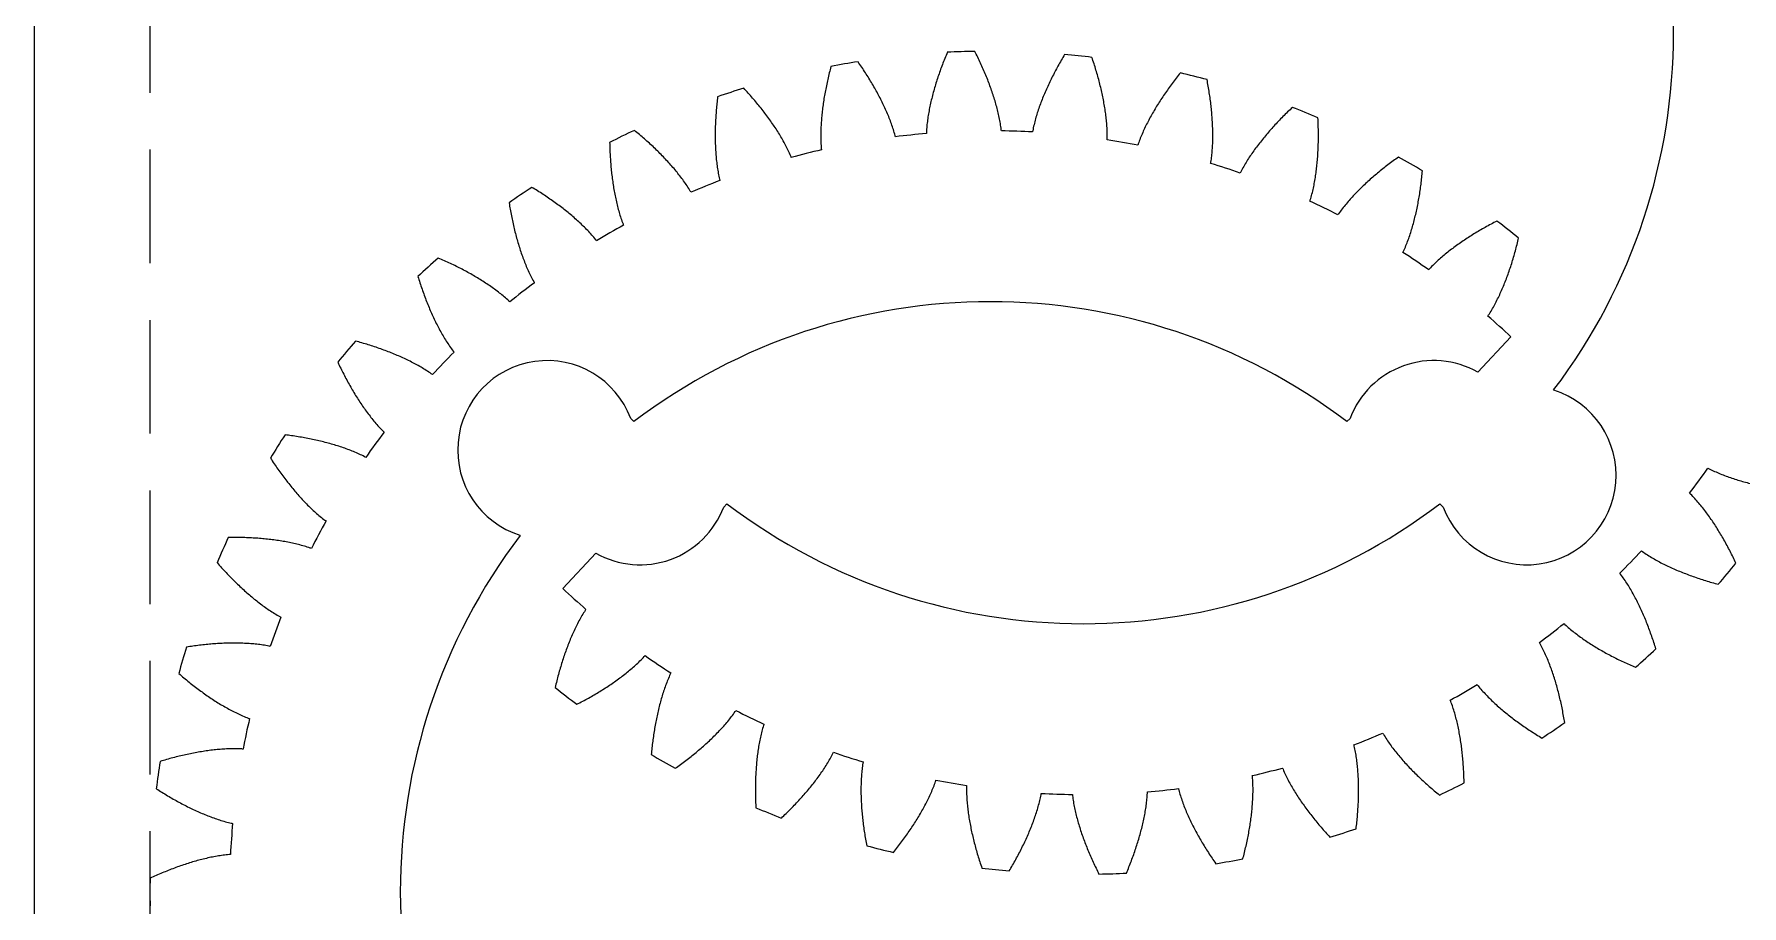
# Model space of a CAD drawing. Header units: millimetres. Extents: x 25 to 635, y 25 to 330.
# Drawn here: x 25.4 to 120.9, y 176.9 to 225.7 of the extents above; entities that cross this region are included whole.
import ezdxf

# ---------------------------------------------------------------- set-up
doc = ezdxf.new("R2010")
doc.units = ezdxf.units.MM
doc.header["$MEASUREMENT"] = 0
doc.linetypes.add('HIDDEN', pattern=[0.375, 0.25, -0.125])
for name, color, linetype, lineweight in [('Bounding Box', 7, 'Continuous', 0), ('Safe Area', 7, 'HIDDEN', 0), ('Single Set', 7, 'Continuous', 0)]:
    doc.layers.add(name, color=color, linetype=linetype, lineweight=lineweight)

msp = doc.modelspace()

# ---------------------------------------------------------------- linework, layer by layer
at = {"layer": 'Bounding Box'}
msp.add_lwpolyline([(25.4, 25.4), (635, 25.4), (635, 330.2), (25.4, 330.2)], close=True, dxfattribs=at)
at = {"layer": 'Safe Area', "ltscale": 25.4}
msp.add_lwpolyline([(628.775, 31.875), (628.775, 323.975), (31.875, 323.975), (31.875, 31.875)], close=True, dxfattribs=at)
at = {"layer": 'Single Set', "color": 1}
for p, q in [((106.134, 206.755), (107.988, 208.73)), ((110.374, 205.765), (110.382, 205.757)), ((58.76, 204.178), (58.94, 203.998)), ((98.81, 203.998), (98.99, 204.178)), ((64.14, 199.401), (63.96, 199.221)), ((104.19, 199.221), (104.01, 199.401)), ((52.576, 197.634), (52.568, 197.643)), ((56.816, 196.645), (54.962, 194.67))]:
    msp.add_line(p, q, dxfattribs=at)
for centre, radius, start, end in [((84.075, 225.7), 33, 322.83748, 37.16252), ((78.875, 177.7), 47, 91.0628, 92.9372), ((78.875, 177.7), 47, 83.0628, 84.9372), ((78.875, 177.7), 47, 99.0628, 100.9372), ((78.875, 177.7), 47, 75.0628, 76.9372), ((78.875, 177.7), 47, 107.0628, 108.9372), ((78.875, 177.7), 47, 67.0628, 68.9372), ((78.875, 177.7), 47, 115.0628, 116.9372), ((78.875, 177.7), 42.549, 94.82626, 97.17374), ((78.875, 177.7), 42.549, 86.82626, 89.17374), ((78.875, 177.7), 42.549, 78.82626, 81.17374), ((78.875, 177.7), 42.549, 102.82626, 105.17374), ((78.875, 177.7), 47, 59.0628, 60.9372), ((78.875, 177.7), 42.549, 70.82626, 73.17374), ((78.875, 177.7), 47, 123.0628, 124.9372), ((78.875, 177.7), 42.549, 110.82626, 113.17374), ((78.875, 177.7), 42.549, 62.82626, 65.17374), ((78.875, 177.7), 42.549, 118.82626, 121.17374), ((78.875, 177.7), 47, 51.0628, 52.9372), ((78.875, 177.7), 47, 131.0628, 132.9372), ((78.875, 177.7), 42.549, 54.82626, 57.17374), ((78.875, 177.7), 42.549, 126.82626, 129.17374), ((78.875, 177.7), 33, 52.83748, 127.16252), ((78.875, 177.7), 42.549, 46.82626, 49.17374), ((78.875, 177.7), 47, 139.0628, 140.9372), ((78.875, 177.7), 42.549, 134.82626, 137.17374), ((54.085, 202.407), 5, 20.74948, 252.34688), ((103.665, 202.407), 5, 60.40808, 159.25052), ((108.865, 200.993), 5, 200.74948, 72.34688), ((78.875, 177.7), 47, 147.0628, 148.9372), ((78.875, 177.7), 42.549, 142.82626, 145.17374), ((84.075, 225.7), 42.549, 322.82626, 325.17374), ((59.285, 200.993), 5, 240.40808, 339.25052), ((84.075, 225.7), 33, 232.83748, 307.16252), ((78.875, 177.7), 42.549, 150.82626, 153.17374), ((78.875, 177.7), 47, 155.0628, 156.9372), ((78.875, 177.7), 33, 142.83748, 217.16252), ((84.075, 225.7), 42.549, 314.82626, 317.17374), ((84.075, 225.7), 47, 319.0628, 320.9372), ((84.075, 225.7), 42.549, 226.82626, 229.17374), ((78.875, 177.7), 42.549, 158.82626, 161.17374), ((84.075, 225.7), 42.549, 306.82626, 309.17374), ((78.875, 177.7), 47, 163.0628, 164.9372), ((84.075, 225.7), 47, 311.0628, 312.9372), ((84.075, 225.7), 42.549, 234.82626, 237.17374), ((84.075, 225.7), 47, 231.0628, 232.9372), ((84.075, 225.7), 42.549, 298.82626, 301.17374), ((78.875, 177.7), 42.549, 166.82626, 169.17374), ((84.075, 225.7), 42.549, 242.82626, 245.17374), ((84.075, 225.7), 42.549, 290.82626, 293.17374), ((84.075, 225.7), 47, 303.0628, 304.9372), ((84.075, 225.7), 47, 239.0628, 240.9372), ((84.075, 225.7), 42.549, 250.82626, 253.17374), ((78.875, 177.7), 47, 171.0628, 172.9372), ((84.075, 225.7), 42.549, 282.82626, 285.17374), ((84.075, 225.7), 42.549, 258.82626, 261.17374), ((84.075, 225.7), 42.549, 274.82626, 277.17374), ((84.075, 225.7), 47, 295.0628, 296.9372), ((84.075, 225.7), 47, 247.0628, 248.9372), ((84.075, 225.7), 42.549, 266.82626, 269.17374), ((78.875, 177.7), 42.549, 174.82626, 177.17374), ((84.075, 225.7), 47, 287.0628, 288.9372), ((84.075, 225.7), 47, 255.0628, 256.9372), ((84.075, 225.7), 47, 279.0628, 280.9372), ((84.075, 225.7), 47, 263.0628, 264.9372), ((84.075, 225.7), 47, 271.0628, 272.9372), ((78.875, 177.7), 47, 179.0628, 180.9372)]:
    msp.add_arc(centre, radius, start, end, dxfattribs=at)
for points, knots in [([(76.467, 224.638), (76.419, 224.523), (76.323, 224.295), (76.189, 223.95), (76.062, 223.605), (75.943, 223.26), (75.832, 222.915), (75.729, 222.571), (75.635, 222.227), (75.55, 221.883), (75.475, 221.539), (75.411, 221.196), (75.358, 220.854), (75.319, 220.513), (75.298, 220.261), (75.296, 220.123), (75.295, 220.098)], [0, 0, 0, 0, 0.037289, 0.0743099, 0.1110627, 0.1475473, 0.1837637, 0.219712, 0.2553921, 0.290804, 0.3259477, 0.360823, 0.3954298, 0.4297679, 0.4638364, 0.471245, 0.471245, 0.471245, 0.471245]), ([(79.489, 220.245), (79.486, 220.269), (79.474, 220.407), (79.436, 220.657), (79.373, 220.995), (79.296, 221.332), (79.208, 221.67), (79.109, 222.007), (79.001, 222.344), (78.883, 222.681), (78.757, 223.018), (78.622, 223.354), (78.479, 223.689), (78.328, 224.025), (78.17, 224.359), (78.059, 224.581), (78.003, 224.692)], [0, 0, 0, 0, 0.0074086, 0.041477, 0.0758152, 0.110422, 0.1452973, 0.180441, 0.2158529, 0.251533, 0.2874812, 0.3236977, 0.3601823, 0.3969351, 0.433956, 0.471245, 0.471245, 0.471245, 0.471245]), ([(83.023, 224.517), (82.959, 224.41), (82.833, 224.196), (82.652, 223.874), (82.478, 223.55), (82.312, 223.225), (82.154, 222.899), (82.004, 222.572), (81.864, 222.244), (81.732, 221.915), (81.61, 221.586), (81.498, 221.255), (81.398, 220.924), (81.312, 220.592), (81.256, 220.345), (81.235, 220.208), (81.231, 220.184)], [0, 0, 0, 0, 0.037289, 0.0743099, 0.1110627, 0.1475473, 0.1837637, 0.219712, 0.2553921, 0.290804, 0.3259477, 0.360823, 0.3954298, 0.4297679, 0.4638364, 0.471245, 0.471245, 0.471245, 0.471245]), ([(69.958, 223.846), (69.926, 223.726), (69.864, 223.486), (69.778, 223.126), (69.7, 222.767), (69.63, 222.409), (69.568, 222.052), (69.515, 221.696), (69.47, 221.342), (69.434, 220.99), (69.407, 220.64), (69.391, 220.291), (69.386, 219.945), (69.395, 219.602), (69.41, 219.349), (69.426, 219.212), (69.429, 219.187)], [0, 0, 0, 0, 0.037289, 0.0743099, 0.1110627, 0.1475473, 0.1837637, 0.219712, 0.2553921, 0.290804, 0.3259477, 0.360823, 0.3954298, 0.4297679, 0.4638364, 0.471245, 0.471245, 0.471245, 0.471245]), ([(73.562, 219.916), (73.556, 219.94), (73.525, 220.075), (73.452, 220.317), (73.343, 220.643), (73.22, 220.966), (73.086, 221.288), (72.941, 221.608), (72.787, 221.927), (72.623, 222.244), (72.451, 222.56), (72.271, 222.874), (72.082, 223.187), (71.886, 223.498), (71.683, 223.807), (71.542, 224.011), (71.472, 224.113)], [0, 0, 0, 0, 0.0074086, 0.041477, 0.0758152, 0.110422, 0.1452973, 0.180441, 0.2158529, 0.251533, 0.2874812, 0.3236977, 0.3601823, 0.3969351, 0.433956, 0.471245, 0.471245, 0.471245, 0.471245]), ([(85.404, 219.745), (85.405, 219.77), (85.412, 219.908), (85.409, 220.161), (85.394, 220.504), (85.365, 220.849), (85.324, 221.195), (85.274, 221.543), (85.213, 221.892), (85.143, 222.242), (85.065, 222.593), (84.978, 222.945), (84.883, 223.297), (84.781, 223.65), (84.671, 224.003), (84.591, 224.238), (84.552, 224.356)], [0, 0, 0, 0, 0.0074086, 0.041477, 0.0758152, 0.110422, 0.1452973, 0.180441, 0.2158529, 0.251533, 0.2874812, 0.3236977, 0.3601823, 0.3969351, 0.433956, 0.471245, 0.471245, 0.471245, 0.471245]), ([(89.498, 223.484), (89.42, 223.387), (89.266, 223.193), (89.041, 222.899), (88.824, 222.602), (88.614, 222.303), (88.413, 222.003), (88.219, 221.7), (88.034, 221.395), (87.858, 221.088), (87.691, 220.778), (87.535, 220.466), (87.389, 220.152), (87.257, 219.835), (87.168, 219.598), (87.128, 219.466), (87.12, 219.443)], [0, 0, 0, 0, 0.037289, 0.0743099, 0.1110627, 0.1475473, 0.1837637, 0.219712, 0.2553921, 0.290804, 0.3259477, 0.360823, 0.3954298, 0.4297679, 0.4638364, 0.471245, 0.471245, 0.471245, 0.471245]), ([(67.738, 218.766), (67.729, 218.789), (67.679, 218.918), (67.574, 219.148), (67.42, 219.455), (67.253, 219.758), (67.076, 220.058), (66.888, 220.355), (66.691, 220.649), (66.485, 220.941), (66.27, 221.229), (66.048, 221.515), (65.818, 221.799), (65.581, 222.079), (65.336, 222.357), (65.168, 222.54), (65.084, 222.631)], [0, 0, 0, 0, 0.0074086, 0.041477, 0.0758152, 0.110422, 0.1452973, 0.180441, 0.2158529, 0.251533, 0.2874812, 0.3236977, 0.3601823, 0.3969351, 0.433956, 0.471245, 0.471245, 0.471245, 0.471245]), ([(91.192, 218.427), (91.196, 218.452), (91.223, 218.587), (91.255, 218.838), (91.288, 219.18), (91.307, 219.526), (91.315, 219.874), (91.313, 220.226), (91.302, 220.58), (91.281, 220.936), (91.253, 221.295), (91.216, 221.655), (91.171, 222.017), (91.118, 222.381), (91.058, 222.746), (91.013, 222.99), (90.99, 223.112)], [0, 0, 0, 0, 0.0074086, 0.041477, 0.0758152, 0.110422, 0.1452973, 0.180441, 0.2158529, 0.251533, 0.2874812, 0.3236977, 0.3601823, 0.3969351, 0.433956, 0.471245, 0.471245, 0.471245, 0.471245]), ([(63.622, 222.156), (63.608, 222.033), (63.579, 221.787), (63.545, 221.418), (63.518, 221.051), (63.498, 220.687), (63.486, 220.325), (63.483, 219.965), (63.487, 219.609), (63.501, 219.255), (63.523, 218.904), (63.556, 218.557), (63.599, 218.213), (63.655, 217.875), (63.705, 217.626), (63.741, 217.493), (63.747, 217.469)], [0, 0, 0, 0, 0.037289, 0.0743099, 0.1110627, 0.1475473, 0.1837637, 0.219712, 0.2553921, 0.290804, 0.3259477, 0.360823, 0.3954298, 0.4297679, 0.4638364, 0.471245, 0.471245, 0.471245, 0.471245]), ([(95.766, 221.56), (95.676, 221.474), (95.496, 221.304), (95.233, 221.044), (94.976, 220.78), (94.727, 220.514), (94.486, 220.244), (94.252, 219.971), (94.026, 219.695), (93.809, 219.415), (93.6, 219.132), (93.402, 218.845), (93.214, 218.554), (93.04, 218.258), (92.919, 218.036), (92.86, 217.911), (92.85, 217.889)], [0, 0, 0, 0, 0.037289, 0.0743099, 0.1110627, 0.1475473, 0.1837637, 0.219712, 0.2553921, 0.290804, 0.3259477, 0.360823, 0.3954298, 0.4297679, 0.4638364, 0.471245, 0.471245, 0.471245, 0.471245]), ([(96.74, 216.317), (96.748, 216.34), (96.793, 216.471), (96.86, 216.715), (96.94, 217.049), (97.007, 217.389), (97.063, 217.733), (97.111, 218.081), (97.149, 218.433), (97.178, 218.789), (97.199, 219.148), (97.213, 219.51), (97.219, 219.874), (97.217, 220.242), (97.209, 220.612), (97.198, 220.86), (97.192, 220.984)], [0, 0, 0, 0, 0.0074086, 0.041477, 0.0758152, 0.110422, 0.1452973, 0.180441, 0.2158529, 0.251533, 0.2874812, 0.3236977, 0.3601823, 0.3969351, 0.433956, 0.471245, 0.471245, 0.471245, 0.471245]), ([(62.131, 216.816), (62.119, 216.838), (62.052, 216.959), (61.915, 217.171), (61.721, 217.454), (61.513, 217.731), (61.295, 218.004), (61.068, 218.272), (60.832, 218.536), (60.587, 218.796), (60.335, 219.052), (60.075, 219.304), (59.808, 219.552), (59.534, 219.797), (59.253, 220.039), (59.061, 220.196), (58.965, 220.275)], [0, 0, 0, 0, 0.0074086, 0.041477, 0.0758152, 0.110422, 0.1452973, 0.180441, 0.2158529, 0.251533, 0.2874812, 0.3236977, 0.3601823, 0.3969351, 0.433956, 0.471245, 0.471245, 0.471245, 0.471245]), ([(57.583, 219.601), (57.586, 219.476), (57.592, 219.229), (57.61, 218.859), (57.634, 218.492), (57.665, 218.129), (57.704, 217.768), (57.75, 217.412), (57.805, 217.059), (57.867, 216.711), (57.938, 216.366), (58.019, 216.027), (58.109, 215.693), (58.212, 215.365), (58.296, 215.127), (58.35, 214.999), (58.36, 214.977)], [0, 0, 0, 0, 0.037289, 0.0743099, 0.1110627, 0.1475473, 0.1837637, 0.219712, 0.2553921, 0.290804, 0.3259477, 0.360823, 0.3954298, 0.4297679, 0.4638364, 0.471245, 0.471245, 0.471245, 0.471245]), ([(101.706, 218.782), (101.605, 218.71), (101.403, 218.567), (101.106, 218.345), (100.815, 218.12), (100.531, 217.891), (100.255, 217.658), (99.985, 217.42), (99.723, 217.178), (99.469, 216.931), (99.223, 216.679), (98.987, 216.423), (98.761, 216.161), (98.547, 215.892), (98.396, 215.689), (98.32, 215.573), (98.307, 215.553)], [0, 0, 0, 0, 0.037289, 0.0743099, 0.1110627, 0.1475473, 0.1837637, 0.219712, 0.2553921, 0.290804, 0.3259477, 0.360823, 0.3954298, 0.4297679, 0.4638364, 0.471245, 0.471245, 0.471245, 0.471245]), ([(101.941, 213.455), (101.952, 213.477), (102.015, 213.6), (102.115, 213.832), (102.24, 214.152), (102.354, 214.479), (102.458, 214.812), (102.553, 215.15), (102.64, 215.494), (102.718, 215.842), (102.79, 216.194), (102.853, 216.551), (102.91, 216.911), (102.96, 217.275), (103.003, 217.643), (103.026, 217.89), (103.038, 218.013)], [0, 0, 0, 0, 0.0074086, 0.041477, 0.0758152, 0.110422, 0.1452973, 0.180441, 0.2158529, 0.251533, 0.2874812, 0.3236977, 0.3601823, 0.3969351, 0.433956, 0.471245, 0.471245, 0.471245, 0.471245]), ([(56.85, 214.105), (56.835, 214.125), (56.752, 214.235), (56.587, 214.427), (56.355, 214.68), (56.111, 214.925), (55.857, 215.165), (55.595, 215.399), (55.324, 215.627), (55.046, 215.85), (54.76, 216.069), (54.468, 216.282), (54.169, 216.491), (53.863, 216.696), (53.551, 216.896), (53.34, 217.025), (53.234, 217.089)], [0, 0, 0, 0, 0.0074086, 0.041477, 0.0758152, 0.110422, 0.1452973, 0.180441, 0.2158529, 0.251533, 0.2874812, 0.3236977, 0.3601823, 0.3969351, 0.433956, 0.471245, 0.471245, 0.471245, 0.471245]), ([(51.959, 216.23), (51.979, 216.107), (52.02, 215.863), (52.088, 215.499), (52.163, 215.139), (52.245, 214.783), (52.333, 214.432), (52.429, 214.085), (52.532, 213.744), (52.642, 213.407), (52.761, 213.076), (52.888, 212.752), (53.024, 212.433), (53.171, 212.123), (53.288, 211.898), (53.359, 211.78), (53.371, 211.759)], [0, 0, 0, 0, 0.037289, 0.0743099, 0.1110627, 0.1475473, 0.1837637, 0.219712, 0.2553921, 0.290804, 0.3259477, 0.360823, 0.3954298, 0.4297679, 0.4638364, 0.471245, 0.471245, 0.471245, 0.471245]), ([(107.201, 215.205), (107.091, 215.148), (106.871, 215.034), (106.546, 214.856), (106.227, 214.673), (105.914, 214.486), (105.608, 214.293), (105.307, 214.095), (105.014, 213.892), (104.728, 213.683), (104.45, 213.468), (104.181, 213.247), (103.92, 213.019), (103.671, 212.783), (103.493, 212.603), (103.402, 212.499), (103.386, 212.48)], [0, 0, 0, 0, 0.037289, 0.0743099, 0.1110627, 0.1475473, 0.1837637, 0.219712, 0.2553921, 0.290804, 0.3259477, 0.360823, 0.3954298, 0.4297679, 0.4638364, 0.471245, 0.471245, 0.471245, 0.471245]), ([(106.692, 209.897), (106.706, 209.917), (106.786, 210.03), (106.917, 210.246), (107.086, 210.545), (107.244, 210.853), (107.393, 211.169), (107.535, 211.49), (107.668, 211.818), (107.795, 212.152), (107.914, 212.491), (108.027, 212.835), (108.133, 213.184), (108.233, 213.538), (108.327, 213.896), (108.384, 214.137), (108.413, 214.258)], [0, 0, 0, 0, 0.0074086, 0.041477, 0.0758152, 0.110422, 0.1452973, 0.180441, 0.2158529, 0.251533, 0.2874812, 0.3236977, 0.3601823, 0.3969351, 0.433956, 0.471245, 0.471245, 0.471245, 0.471245]), ([(51.998, 210.685), (51.98, 210.703), (51.882, 210.801), (51.693, 210.968), (51.427, 211.186), (51.151, 211.395), (50.867, 211.597), (50.575, 211.792), (50.275, 211.98), (49.968, 212.163), (49.655, 212.339), (49.336, 212.51), (49.01, 212.675), (48.679, 212.835), (48.343, 212.99), (48.115, 213.088), (48.001, 213.137)], [0, 0, 0, 0, 0.0074086, 0.041477, 0.0758152, 0.110422, 0.1452973, 0.180441, 0.2158529, 0.251533, 0.2874812, 0.3236977, 0.3601823, 0.3969351, 0.433956, 0.471245, 0.471245, 0.471245, 0.471245]), ([(46.859, 212.109), (46.896, 211.99), (46.97, 211.754), (47.089, 211.403), (47.213, 211.057), (47.343, 210.716), (47.48, 210.381), (47.622, 210.051), (47.772, 209.727), (47.928, 209.409), (48.091, 209.098), (48.262, 208.794), (48.442, 208.497), (48.631, 208.211), (48.777, 208.005), (48.864, 207.897), (48.88, 207.878)], [0, 0, 0, 0, 0.037289, 0.0743099, 0.1110627, 0.1475473, 0.1837637, 0.219712, 0.2553921, 0.290804, 0.3259477, 0.360823, 0.3954298, 0.4297679, 0.4638364, 0.471245, 0.471245, 0.471245, 0.471245]), ([(47.669, 206.624), (47.649, 206.639), (47.538, 206.722), (47.327, 206.861), (47.034, 207.04), (46.732, 207.209), (46.422, 207.369), (46.105, 207.521), (45.782, 207.666), (45.453, 207.804), (45.118, 207.936), (44.778, 208.06), (44.433, 208.179), (44.083, 208.291), (43.729, 208.397), (43.49, 208.463), (43.37, 208.496)], [0, 0, 0, 0, 0.0074086, 0.041477, 0.0758152, 0.110422, 0.1452973, 0.180441, 0.2158529, 0.251533, 0.2874812, 0.3236977, 0.3601823, 0.3969351, 0.433956, 0.471245, 0.471245, 0.471245, 0.471245]), ([(42.382, 207.318), (42.435, 207.206), (42.541, 206.982), (42.707, 206.651), (42.879, 206.326), (43.055, 206.007), (43.237, 205.693), (43.424, 205.386), (43.617, 205.086), (43.816, 204.793), (44.021, 204.508), (44.233, 204.231), (44.452, 203.962), (44.679, 203.705), (44.852, 203.521), (44.953, 203.426), (44.972, 203.41)], [0, 0, 0, 0, 0.037289, 0.0743099, 0.1110627, 0.1475473, 0.1837637, 0.219712, 0.2553921, 0.290804, 0.3259477, 0.360823, 0.3954298, 0.4297679, 0.4638364, 0.471245, 0.471245, 0.471245, 0.471245]), ([(43.947, 201.999), (43.925, 202.011), (43.804, 202.078), (43.576, 202.186), (43.261, 202.323), (42.938, 202.448), (42.609, 202.564), (42.274, 202.67), (41.934, 202.769), (41.589, 202.86), (41.239, 202.943), (40.885, 203.019), (40.527, 203.089), (40.164, 203.151), (39.798, 203.207), (39.553, 203.239), (39.429, 203.255)], [0, 0, 0, 0, 0.0074086, 0.041477, 0.0758152, 0.110422, 0.1452973, 0.180441, 0.2158529, 0.251533, 0.2874812, 0.3236977, 0.3601823, 0.3969351, 0.433956, 0.471245, 0.471245, 0.471245, 0.471245]), ([(38.615, 201.951), (38.683, 201.847), (38.819, 201.64), (39.03, 201.336), (39.245, 201.038), (39.464, 200.746), (39.688, 200.461), (39.916, 200.183), (40.149, 199.913), (40.387, 199.65), (40.629, 199.396), (40.878, 199.151), (41.132, 198.916), (41.392, 198.693), (41.59, 198.534), (41.703, 198.455), (41.723, 198.441)], [0, 0, 0, 0, 0.037289, 0.0743099, 0.1110627, 0.1475473, 0.1837637, 0.219712, 0.2553921, 0.290804, 0.3259477, 0.360823, 0.3954298, 0.4297679, 0.4638364, 0.471245, 0.471245, 0.471245, 0.471245]), ([(119.003, 201.4), (119.025, 201.389), (119.146, 201.322), (119.374, 201.213), (119.689, 201.077), (120.012, 200.952), (120.341, 200.836), (120.676, 200.729), (121.016, 200.631), (121.361, 200.54), (121.711, 200.456), (122.065, 200.38), (122.423, 200.311), (122.786, 200.249), (123.152, 200.193), (123.397, 200.161), (123.521, 200.145)], [0, 0, 0, 0, 0.0074086, 0.041477, 0.0758152, 0.110422, 0.1452973, 0.180441, 0.2158529, 0.251533, 0.2874812, 0.3236977, 0.3601823, 0.3969351, 0.433956, 0.471245, 0.471245, 0.471245, 0.471245]), ([(120.568, 196.082), (120.515, 196.194), (120.409, 196.418), (120.243, 196.749), (120.071, 197.074), (119.895, 197.393), (119.713, 197.707), (119.526, 198.013), (119.333, 198.313), (119.134, 198.607), (118.929, 198.892), (118.717, 199.169), (118.498, 199.438), (118.271, 199.695), (118.098, 199.879), (117.997, 199.973), (117.978, 199.99)], [0, 0, 0, 0, 0.037289, 0.0743099, 0.1110627, 0.1475473, 0.1837637, 0.219712, 0.2553921, 0.290804, 0.3259477, 0.360823, 0.3954298, 0.4297679, 0.4638364, 0.471245, 0.471245, 0.471245, 0.471245]), ([(40.905, 196.902), (40.882, 196.911), (40.753, 196.96), (40.511, 197.035), (40.18, 197.127), (39.843, 197.206), (39.501, 197.274), (39.155, 197.334), (38.804, 197.384), (38.45, 197.426), (38.092, 197.46), (37.731, 197.486), (37.366, 197.505), (36.999, 197.516), (36.629, 197.52), (36.381, 197.518), (36.257, 197.516)], [0, 0, 0, 0, 0.0074086, 0.041477, 0.0758152, 0.110422, 0.1452973, 0.180441, 0.2158529, 0.251533, 0.2874812, 0.3236977, 0.3601823, 0.3969351, 0.433956, 0.471245, 0.471245, 0.471245, 0.471245]), ([(115.281, 196.776), (115.301, 196.761), (115.412, 196.678), (115.623, 196.539), (115.916, 196.36), (116.218, 196.191), (116.528, 196.031), (116.845, 195.878), (117.168, 195.733), (117.497, 195.595), (117.832, 195.464), (118.172, 195.34), (118.517, 195.221), (118.867, 195.109), (119.221, 195.003), (119.46, 194.937), (119.58, 194.904)], [0, 0, 0, 0, 0.0074086, 0.041477, 0.0758152, 0.110422, 0.1452973, 0.180441, 0.2158529, 0.251533, 0.2874812, 0.3236977, 0.3601823, 0.3969351, 0.433956, 0.471245, 0.471245, 0.471245, 0.471245]), ([(35.631, 196.112), (35.714, 196.018), (35.877, 195.832), (36.128, 195.56), (36.383, 195.295), (36.64, 195.037), (36.901, 194.786), (37.166, 194.542), (37.434, 194.307), (37.706, 194.08), (37.982, 193.862), (38.262, 193.654), (38.546, 193.456), (38.836, 193.272), (39.053, 193.143), (39.176, 193.08), (39.198, 193.069)], [0, 0, 0, 0, 0.037289, 0.0743099, 0.1110627, 0.1475473, 0.1837637, 0.219712, 0.2553921, 0.290804, 0.3259477, 0.360823, 0.3954298, 0.4297679, 0.4638364, 0.471245, 0.471245, 0.471245, 0.471245]), ([(116.091, 191.291), (116.054, 191.41), (115.98, 191.646), (115.861, 191.997), (115.737, 192.343), (115.607, 192.684), (115.47, 193.019), (115.327, 193.349), (115.178, 193.673), (115.022, 193.991), (114.859, 194.302), (114.688, 194.606), (114.508, 194.902), (114.319, 195.189), (114.173, 195.395), (114.086, 195.503), (114.07, 195.522)], [0, 0, 0, 0, 0.037289, 0.0743099, 0.1110627, 0.1475473, 0.1837637, 0.219712, 0.2553921, 0.290804, 0.3259477, 0.360823, 0.3954298, 0.4297679, 0.4638364, 0.471245, 0.471245, 0.471245, 0.471245]), ([(56.258, 193.503), (56.244, 193.483), (56.164, 193.37), (56.033, 193.153), (55.864, 192.854), (55.706, 192.546), (55.557, 192.231), (55.415, 191.909), (55.282, 191.581), (55.155, 191.248), (55.036, 190.909), (54.923, 190.564), (54.817, 190.215), (54.717, 189.862), (54.623, 189.504), (54.566, 189.263), (54.537, 189.142)], [0, 0, 0, 0, 0.0074086, 0.041477, 0.0758152, 0.110422, 0.1452973, 0.180441, 0.2158529, 0.251533, 0.2874812, 0.3236977, 0.3601823, 0.3969351, 0.433956, 0.471245, 0.471245, 0.471245, 0.471245]), ([(110.952, 192.714), (110.97, 192.697), (111.067, 192.599), (111.257, 192.432), (111.523, 192.214), (111.799, 192.005), (112.083, 191.803), (112.375, 191.608), (112.675, 191.419), (112.982, 191.237), (113.295, 191.06), (113.614, 190.89), (113.94, 190.724), (114.271, 190.565), (114.607, 190.41), (114.834, 190.312), (114.949, 190.262)], [0, 0, 0, 0, 0.0074086, 0.041477, 0.0758152, 0.110422, 0.1452973, 0.180441, 0.2158529, 0.251533, 0.2874812, 0.3236977, 0.3601823, 0.3969351, 0.433956, 0.471245, 0.471245, 0.471245, 0.471245]), ([(38.602, 191.431), (38.578, 191.436), (38.443, 191.467), (38.194, 191.508), (37.853, 191.553), (37.508, 191.584), (37.16, 191.604), (36.809, 191.615), (36.455, 191.616), (36.098, 191.608), (35.739, 191.592), (35.377, 191.567), (35.014, 191.535), (34.649, 191.495), (34.281, 191.448), (34.037, 191.411), (33.914, 191.392)], [0, 0, 0, 0, 0.0074086, 0.041477, 0.0758152, 0.110422, 0.1452973, 0.180441, 0.2158529, 0.251533, 0.2874812, 0.3236977, 0.3601823, 0.3969351, 0.433956, 0.471245, 0.471245, 0.471245, 0.471245]), ([(110.991, 187.17), (110.971, 187.293), (110.93, 187.537), (110.862, 187.901), (110.787, 188.261), (110.705, 188.617), (110.616, 188.968), (110.521, 189.314), (110.418, 189.656), (110.308, 189.993), (110.189, 190.323), (110.062, 190.648), (109.926, 190.967), (109.779, 191.277), (109.662, 191.501), (109.591, 191.62), (109.579, 191.641)], [0, 0, 0, 0, 0.037289, 0.0743099, 0.1110627, 0.1475473, 0.1837637, 0.219712, 0.2553921, 0.290804, 0.3259477, 0.360823, 0.3954298, 0.4297679, 0.4638364, 0.471245, 0.471245, 0.471245, 0.471245]), ([(55.749, 188.195), (55.859, 188.252), (56.079, 188.366), (56.404, 188.544), (56.723, 188.726), (57.036, 188.914), (57.342, 189.107), (57.642, 189.305), (57.936, 189.508), (58.222, 189.717), (58.5, 189.932), (58.769, 190.153), (59.03, 190.381), (59.279, 190.617), (59.457, 190.797), (59.548, 190.901), (59.564, 190.92)], [0, 0, 0, 0, 0.037289, 0.0743099, 0.1110627, 0.1475473, 0.1837637, 0.219712, 0.2553921, 0.290804, 0.3259477, 0.360823, 0.3954298, 0.4297679, 0.4638364, 0.471245, 0.471245, 0.471245, 0.471245]), ([(33.49, 189.914), (33.584, 189.833), (33.772, 189.672), (34.059, 189.437), (34.347, 189.21), (34.639, 188.99), (34.932, 188.778), (35.228, 188.574), (35.526, 188.378), (35.827, 188.191), (36.131, 188.014), (36.437, 187.847), (36.746, 187.69), (37.058, 187.548), (37.291, 187.45), (37.422, 187.405), (37.446, 187.397)], [0, 0, 0, 0, 0.037289, 0.0743099, 0.1110627, 0.1475473, 0.1837637, 0.219712, 0.2553921, 0.290804, 0.3259477, 0.360823, 0.3954298, 0.4297679, 0.4638364, 0.471245, 0.471245, 0.471245, 0.471245]), ([(61.009, 189.945), (60.998, 189.923), (60.935, 189.8), (60.835, 189.568), (60.71, 189.248), (60.596, 188.921), (60.492, 188.588), (60.397, 188.25), (60.31, 187.906), (60.232, 187.558), (60.16, 187.206), (60.097, 186.849), (60.04, 186.489), (59.99, 186.125), (59.947, 185.757), (59.924, 185.51), (59.912, 185.387)], [0, 0, 0, 0, 0.0074086, 0.041477, 0.0758152, 0.110422, 0.1452973, 0.180441, 0.2158529, 0.251533, 0.2874812, 0.3236977, 0.3601823, 0.3969351, 0.433956, 0.471245, 0.471245, 0.471245, 0.471245]), ([(106.1, 189.295), (106.115, 189.275), (106.198, 189.165), (106.363, 188.973), (106.595, 188.72), (106.839, 188.474), (107.093, 188.235), (107.355, 188.001), (107.626, 187.773), (107.904, 187.549), (108.19, 187.331), (108.482, 187.117), (108.781, 186.908), (109.087, 186.704), (109.399, 186.504), (109.61, 186.375), (109.716, 186.31)], [0, 0, 0, 0, 0.0074086, 0.041477, 0.0758152, 0.110422, 0.1452973, 0.180441, 0.2158529, 0.251533, 0.2874812, 0.3236977, 0.3601823, 0.3969351, 0.433956, 0.471245, 0.471245, 0.471245, 0.471245]), ([(105.367, 183.799), (105.364, 183.923), (105.358, 184.171), (105.34, 184.541), (105.316, 184.908), (105.285, 185.271), (105.246, 185.631), (105.2, 185.988), (105.145, 186.341), (105.083, 186.689), (105.012, 187.033), (104.931, 187.373), (104.841, 187.707), (104.738, 188.034), (104.654, 188.273), (104.6, 188.4), (104.59, 188.423)], [0, 0, 0, 0, 0.037289, 0.0743099, 0.1110627, 0.1475473, 0.1837637, 0.219712, 0.2553921, 0.290804, 0.3259477, 0.360823, 0.3954298, 0.4297679, 0.4638364, 0.471245, 0.471245, 0.471245, 0.471245]), ([(61.244, 184.618), (61.345, 184.69), (61.547, 184.833), (61.844, 185.054), (62.135, 185.279), (62.418, 185.509), (62.695, 185.742), (62.965, 185.98), (63.227, 186.222), (63.481, 186.469), (63.727, 186.721), (63.963, 186.977), (64.189, 187.239), (64.403, 187.508), (64.554, 187.71), (64.63, 187.826), (64.643, 187.847)], [0, 0, 0, 0, 0.037289, 0.0743099, 0.1110627, 0.1475473, 0.1837637, 0.219712, 0.2553921, 0.290804, 0.3259477, 0.360823, 0.3954298, 0.4297679, 0.4638364, 0.471245, 0.471245, 0.471245, 0.471245]), ([(66.21, 187.083), (66.202, 187.06), (66.157, 186.929), (66.09, 186.685), (66.01, 186.351), (65.943, 186.011), (65.886, 185.667), (65.839, 185.319), (65.801, 184.967), (65.772, 184.611), (65.751, 184.252), (65.737, 183.89), (65.731, 183.525), (65.733, 183.158), (65.741, 182.788), (65.752, 182.54), (65.758, 182.416)], [0, 0, 0, 0, 0.0074086, 0.041477, 0.0758152, 0.110422, 0.1452973, 0.180441, 0.2158529, 0.251533, 0.2874812, 0.3236977, 0.3601823, 0.3969351, 0.433956, 0.471245, 0.471245, 0.471245, 0.471245]), ([(100.819, 186.584), (100.831, 186.562), (100.898, 186.441), (101.035, 186.228), (101.229, 185.946), (101.437, 185.668), (101.655, 185.396), (101.882, 185.128), (102.118, 184.864), (102.363, 184.604), (102.615, 184.348), (102.875, 184.096), (103.142, 183.847), (103.416, 183.603), (103.697, 183.361), (103.889, 183.204), (103.985, 183.125)], [0, 0, 0, 0, 0.0074086, 0.041477, 0.0758152, 0.110422, 0.1452973, 0.180441, 0.2158529, 0.251533, 0.2874812, 0.3236977, 0.3601823, 0.3969351, 0.433956, 0.471245, 0.471245, 0.471245, 0.471245]), ([(37.083, 185.692), (37.059, 185.694), (36.921, 185.706), (36.668, 185.712), (36.325, 185.709), (35.979, 185.691), (35.631, 185.663), (35.282, 185.625), (34.931, 185.576), (34.579, 185.519), (34.225, 185.453), (33.871, 185.378), (33.515, 185.296), (33.159, 185.206), (32.802, 185.108), (32.565, 185.037), (32.446, 185.001)], [0, 0, 0, 0, 0.0074086, 0.041477, 0.0758152, 0.110422, 0.1452973, 0.180441, 0.2158529, 0.251533, 0.2874812, 0.3236977, 0.3601823, 0.3969351, 0.433956, 0.471245, 0.471245, 0.471245, 0.471245]), ([(67.184, 181.84), (67.274, 181.925), (67.454, 182.096), (67.717, 182.356), (67.974, 182.619), (68.223, 182.886), (68.464, 183.156), (68.698, 183.429), (68.924, 183.705), (69.141, 183.985), (69.35, 184.268), (69.548, 184.555), (69.735, 184.846), (69.91, 185.141), (70.031, 185.363), (70.09, 185.489), (70.1, 185.511)], [0, 0, 0, 0, 0.037289, 0.0743099, 0.1110627, 0.1475473, 0.1837637, 0.219712, 0.2553921, 0.290804, 0.3259477, 0.360823, 0.3954298, 0.4297679, 0.4638364, 0.471245, 0.471245, 0.471245, 0.471245]), ([(99.328, 181.244), (99.342, 181.367), (99.371, 181.613), (99.405, 181.982), (99.432, 182.349), (99.452, 182.713), (99.464, 183.075), (99.467, 183.434), (99.463, 183.791), (99.449, 184.145), (99.427, 184.496), (99.394, 184.843), (99.351, 185.187), (99.294, 185.525), (99.245, 185.773), (99.209, 185.907), (99.203, 185.931)], [0, 0, 0, 0, 0.037289, 0.0743099, 0.1110627, 0.1475473, 0.1837637, 0.219712, 0.2553921, 0.290804, 0.3259477, 0.360823, 0.3954298, 0.4297679, 0.4638364, 0.471245, 0.471245, 0.471245, 0.471245]), ([(71.758, 184.972), (71.754, 184.948), (71.727, 184.812), (71.695, 184.561), (71.662, 184.22), (71.643, 183.874), (71.635, 183.525), (71.637, 183.174), (71.648, 182.82), (71.668, 182.464), (71.697, 182.105), (71.734, 181.745), (71.779, 181.383), (71.832, 181.019), (71.892, 180.654), (71.937, 180.41), (71.96, 180.288)], [0, 0, 0, 0, 0.0074086, 0.041477, 0.0758152, 0.110422, 0.1452973, 0.180441, 0.2158529, 0.251533, 0.2874812, 0.3236977, 0.3601823, 0.3969351, 0.433956, 0.471245, 0.471245, 0.471245, 0.471245]), ([(95.212, 184.634), (95.221, 184.611), (95.271, 184.482), (95.376, 184.252), (95.53, 183.945), (95.697, 183.642), (95.874, 183.342), (96.062, 183.045), (96.259, 182.75), (96.465, 182.459), (96.68, 182.17), (96.902, 181.884), (97.132, 181.601), (97.369, 181.321), (97.614, 181.042), (97.781, 180.86), (97.866, 180.769)], [0, 0, 0, 0, 0.0074086, 0.041477, 0.0758152, 0.110422, 0.1452973, 0.180441, 0.2158529, 0.251533, 0.2874812, 0.3236977, 0.3601823, 0.3969351, 0.433956, 0.471245, 0.471245, 0.471245, 0.471245]), ([(32.232, 183.479), (32.336, 183.412), (32.545, 183.278), (32.861, 183.086), (33.179, 182.901), (33.498, 182.724), (33.818, 182.554), (34.139, 182.393), (34.462, 182.241), (34.786, 182.098), (35.111, 181.965), (35.438, 181.842), (35.765, 181.73), (36.094, 181.632), (36.339, 181.568), (36.475, 181.542), (36.499, 181.537)], [0, 0, 0, 0, 0.037289, 0.0743099, 0.1110627, 0.1475473, 0.1837637, 0.219712, 0.2553921, 0.290804, 0.3259477, 0.360823, 0.3954298, 0.4297679, 0.4638364, 0.471245, 0.471245, 0.471245, 0.471245]), ([(73.452, 179.916), (73.53, 180.013), (73.684, 180.207), (73.909, 180.501), (74.126, 180.798), (74.336, 181.096), (74.537, 181.397), (74.731, 181.7), (74.916, 182.005), (75.092, 182.312), (75.259, 182.622), (75.415, 182.934), (75.561, 183.248), (75.693, 183.565), (75.782, 183.801), (75.822, 183.934), (75.83, 183.957)], [0, 0, 0, 0, 0.037289, 0.0743099, 0.1110627, 0.1475473, 0.1837637, 0.219712, 0.2553921, 0.290804, 0.3259477, 0.360823, 0.3954298, 0.4297679, 0.4638364, 0.471245, 0.471245, 0.471245, 0.471245]), ([(77.546, 183.655), (77.545, 183.63), (77.538, 183.492), (77.541, 183.239), (77.556, 182.896), (77.585, 182.551), (77.626, 182.204), (77.676, 181.857), (77.737, 181.508), (77.807, 181.158), (77.885, 180.807), (77.972, 180.455), (78.067, 180.103), (78.169, 179.75), (78.279, 179.396), (78.359, 179.162), (78.398, 179.044)], [0, 0, 0, 0, 0.0074086, 0.041477, 0.0758152, 0.110422, 0.1452973, 0.180441, 0.2158529, 0.251533, 0.2874812, 0.3236977, 0.3601823, 0.3969351, 0.433956, 0.471245, 0.471245, 0.471245, 0.471245]), ([(89.388, 183.484), (89.394, 183.46), (89.425, 183.325), (89.498, 183.083), (89.607, 182.757), (89.73, 182.434), (89.864, 182.112), (90.009, 181.791), (90.163, 181.473), (90.327, 181.155), (90.499, 180.84), (90.679, 180.526), (90.868, 180.213), (91.064, 179.902), (91.267, 179.593), (91.408, 179.389), (91.478, 179.287)], [0, 0, 0, 0, 0.0074086, 0.041477, 0.0758152, 0.110422, 0.1452973, 0.180441, 0.2158529, 0.251533, 0.2874812, 0.3236977, 0.3601823, 0.3969351, 0.433956, 0.471245, 0.471245, 0.471245, 0.471245]), ([(92.992, 179.554), (93.024, 179.674), (93.086, 179.914), (93.172, 180.274), (93.249, 180.633), (93.32, 180.991), (93.382, 181.348), (93.435, 181.703), (93.48, 182.057), (93.516, 182.41), (93.543, 182.76), (93.559, 183.109), (93.564, 183.455), (93.555, 183.798), (93.54, 184.051), (93.524, 184.188), (93.521, 184.212)], [0, 0, 0, 0, 0.037289, 0.0743099, 0.1110627, 0.1475473, 0.1837637, 0.219712, 0.2553921, 0.290804, 0.3259477, 0.360823, 0.3954298, 0.4297679, 0.4638364, 0.471245, 0.471245, 0.471245, 0.471245]), ([(79.927, 178.883), (79.991, 178.99), (80.117, 179.203), (80.298, 179.526), (80.472, 179.85), (80.638, 180.175), (80.796, 180.501), (80.946, 180.828), (81.086, 181.156), (81.218, 181.484), (81.34, 181.814), (81.452, 182.145), (81.552, 182.476), (81.638, 182.808), (81.694, 183.055), (81.715, 183.192), (81.719, 183.216)], [0, 0, 0, 0, 0.037289, 0.0743099, 0.1110627, 0.1475473, 0.1837637, 0.219712, 0.2553921, 0.290804, 0.3259477, 0.360823, 0.3954298, 0.4297679, 0.4638364, 0.471245, 0.471245, 0.471245, 0.471245]), ([(83.461, 183.155), (83.464, 183.131), (83.476, 182.993), (83.514, 182.743), (83.577, 182.405), (83.654, 182.068), (83.742, 181.73), (83.841, 181.393), (83.949, 181.056), (84.067, 180.719), (84.193, 180.382), (84.328, 180.046), (84.471, 179.71), (84.622, 179.375), (84.78, 179.04), (84.891, 178.819), (84.947, 178.708)], [0, 0, 0, 0, 0.0074086, 0.041477, 0.0758152, 0.110422, 0.1452973, 0.180441, 0.2158529, 0.251533, 0.2874812, 0.3236977, 0.3601823, 0.3969351, 0.433956, 0.471245, 0.471245, 0.471245, 0.471245]), ([(86.483, 178.762), (86.531, 178.876), (86.627, 179.105), (86.761, 179.45), (86.888, 179.795), (87.007, 180.14), (87.118, 180.484), (87.221, 180.829), (87.315, 181.173), (87.4, 181.517), (87.475, 181.861), (87.539, 182.203), (87.592, 182.545), (87.631, 182.887), (87.652, 183.139), (87.654, 183.277), (87.655, 183.302)], [0, 0, 0, 0, 0.037289, 0.0743099, 0.1110627, 0.1475473, 0.1837637, 0.219712, 0.2553921, 0.290804, 0.3259477, 0.360823, 0.3954298, 0.4297679, 0.4638364, 0.471245, 0.471245, 0.471245, 0.471245]), ([(36.378, 179.798), (36.353, 179.797), (36.215, 179.789), (35.964, 179.76), (35.624, 179.709), (35.284, 179.644), (34.944, 179.567), (34.603, 179.481), (34.262, 179.384), (33.922, 179.278), (33.581, 179.163), (33.24, 179.04), (32.9, 178.909), (32.559, 178.77), (32.219, 178.624), (31.994, 178.52), (31.881, 178.469)], [0, 0, 0, 0, 0.0074086, 0.041477, 0.0758152, 0.110422, 0.1452973, 0.180441, 0.2158529, 0.251533, 0.2874812, 0.3236977, 0.3601823, 0.3969351, 0.433956, 0.471245, 0.471245, 0.471245, 0.471245])]:
    msp.add_open_spline(points, degree=3, knots=knots, dxfattribs=at)

doc.saveas('drawing.dxf')
